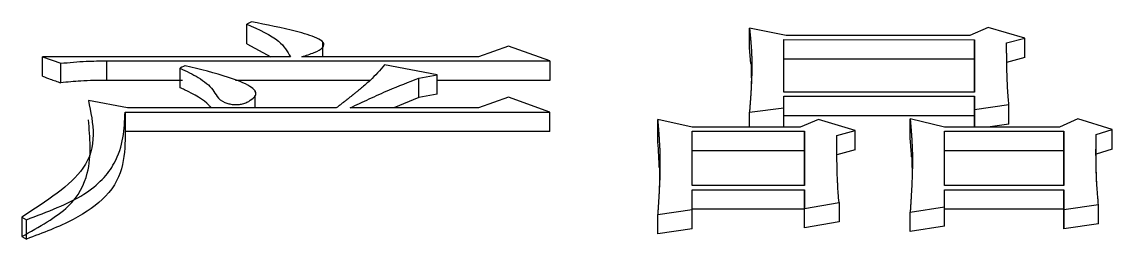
# Model space of a CAD drawing. Header units: millimetres. Extents: x 2371 to 4515, y 843 to 2359.
# Drawn here: x 2883.76 to 2888.9, y 2138.18 to 2139.2 of the extents above; entities that cross this region are included whole.
import ezdxf

# ---------------------------------------------------------------- set-up
doc = ezdxf.new("R2010")
doc.units = ezdxf.units.MM

msp = doc.modelspace()

# ---------------------------------------------------------------- linework, layer by layer
at = {"color": 7, "linetype": 'Continuous', "lineweight": 25}
for p, q in [((2884.8399, 2139.1992), (2884.8182, 2139.1878)), ((2884.8182, 2139.0957), (2884.8182, 2139.1878)), ((2887.1873, 2139.0766), (2887.1873, 2139.1688)), ((2887.3603, 2139.1345), (2887.1873, 2139.1688)), ((2888.3123, 2139.1725), (2888.2257, 2139.1344)), ((2888.4853, 2139.123), (2888.3123, 2139.1725)), ((2884.8182, 2139.0957), (2884.9323, 2139.0349)), ((2885.1768, 2139.0349), (2885.1768, 2139.1052)), ((2887.3495, 2139.1154), (2888.2474, 2139.1153)), ((2888.2257, 2139.1344), (2887.3603, 2139.1345)), ((2888.2474, 2139.0233), (2888.2474, 2139.1153)), ((2888.3988, 2139.1), (2888.4853, 2139.123)), ((2888.4853, 2139.0309), (2888.4853, 2139.123)), ((2886.0514, 2139.0848), (2885.9108, 2139.0349)), ((2886.2462, 2139.0156), (2886.0514, 2139.0848)), ((2887.193, 2139.0032), (2887.1873, 2139.0766)), ((2883.8555, 2138.943), (2883.8555, 2139.035)), ((2883.8555, 2139.035), (2883.9421, 2139.0042)), ((2885.0238, 2139.0349), (2883.8555, 2139.035)), ((2883.9421, 2138.9122), (2883.9421, 2139.0042)), ((2884.1584, 2138.9238), (2884.1584, 2139.0157)), ((2884.1584, 2139.0157), (2886.2462, 2139.0156)), ((2885.9108, 2139.0349), (2885.0779, 2139.0349)), ((2885.7161, 2138.95), (2885.4673, 2138.9964)), ((2886.2462, 2139.0156), (2886.2462, 2138.9237)), ((2888.2474, 2139.0233), (2887.3495, 2139.0233)), ((2888.4853, 2139.0309), (2888.3988, 2139.008)), ((2884.5046, 2138.8891), (2884.5046, 2138.981)), ((2885.6296, 2138.9345), (2885.7161, 2138.95)), ((2885.7161, 2138.8582), (2885.7161, 2138.95)), ((2884.5155, 2138.9238), (2884.1584, 2138.9238)), ((2885.3995, 2138.9237), (2884.7655, 2138.9237)), ((2885.6296, 2138.8427), (2885.6296, 2138.9345)), ((2886.2462, 2138.9237), (2885.7161, 2138.9237)), ((2884.8586, 2138.8678), (2884.8586, 2138.8725)), ((2884.8586, 2138.7943), (2884.8586, 2138.8538)), ((2885.6296, 2138.8427), (2885.5115, 2138.7943)), ((2885.7161, 2138.8582), (2885.6296, 2138.8427)), ((2886.0515, 2138.8451), (2885.9108, 2138.7943)), ((2886.2462, 2138.7747), (2886.0515, 2138.8451)), ((2888.2474, 2138.8684), (2887.3495, 2138.8685)), ((2887.3495, 2138.7942), (2887.3495, 2138.849)), ((2887.3495, 2138.849), (2888.2474, 2138.8489)), ((2888.2474, 2138.8489), (2888.2474, 2138.7864)), ((2888.2474, 2138.7572), (2888.2474, 2138.8489)), ((2884.2558, 2138.7943), (2884.072, 2138.8295)), ((2885.2402, 2138.7943), (2884.2558, 2138.7943)), ((2885.9108, 2138.7943), (2885.3051, 2138.7943)), ((2887.1873, 2138.7747), (2887.3495, 2138.7942)), ((2887.3495, 2138.7039), (2887.3495, 2138.7942)), ((2888.2474, 2138.7864), (2888.4096, 2138.8099)), ((2888.2474, 2138.7864), (2888.2474, 2138.7038)), ((2888.4096, 2138.7182), (2888.4096, 2138.8099)), ((2884.2449, 2138.7747), (2884.2449, 2138.6831)), ((2884.2449, 2138.7747), (2886.2462, 2138.7747)), ((2886.2462, 2138.6831), (2886.2462, 2138.7747)), ((2886.7546, 2138.6477), (2886.7546, 2138.7393)), ((2886.9168, 2138.7039), (2886.7546, 2138.7393)), ((2887.1873, 2138.7039), (2887.1873, 2138.7747)), ((2888.2474, 2138.7572), (2887.3495, 2138.7572)), ((2887.5118, 2138.7393), (2887.4253, 2138.7039)), ((2887.6849, 2138.6881), (2887.5118, 2138.7393)), ((2887.9445, 2138.6516), (2887.9445, 2138.7432)), ((2888.1067, 2138.7038), (2887.9445, 2138.7432)), ((2888.2474, 2138.7038), (2888.2474, 2138.7572)), ((2888.7341, 2138.7432), (2888.6476, 2138.7038)), ((2888.8964, 2138.692), (2888.7341, 2138.7432)), ((2886.2462, 2138.6831), (2884.2449, 2138.6831)), ((2887.4253, 2138.7039), (2886.9168, 2138.7039)), ((2886.9168, 2138.6842), (2887.4469, 2138.6841)), ((2886.9168, 2138.4291), (2886.9168, 2138.6842)), ((2887.4469, 2138.6841), (2887.4469, 2138.4291)), ((2887.4469, 2138.5926), (2887.4469, 2138.6841)), ((2887.5983, 2138.6644), (2887.6849, 2138.6881)), ((2887.6849, 2138.5966), (2887.6849, 2138.6881)), ((2888.6476, 2138.7038), (2888.1067, 2138.7038)), ((2888.1067, 2138.6841), (2888.6692, 2138.6841)), ((2888.1067, 2138.4291), (2888.1067, 2138.6841)), ((2888.4096, 2138.7182), (2888.3103, 2138.7038)), ((2888.6692, 2138.6841), (2888.6692, 2138.4291)), ((2888.6692, 2138.5926), (2888.6692, 2138.6841)), ((2888.8207, 2138.6683), (2888.8964, 2138.692)), ((2888.8964, 2138.6005), (2888.8964, 2138.692)), ((2888.8207, 2138.5768), (2888.8207, 2138.6683)), ((2887.4469, 2138.5926), (2886.9168, 2138.5926)), ((2887.4469, 2138.4291), (2887.4469, 2138.5926)), ((2887.6849, 2138.5966), (2887.5983, 2138.5729)), ((2888.6692, 2138.5926), (2888.1067, 2138.5926)), ((2888.6692, 2138.4291), (2888.6692, 2138.5926)), ((2888.8964, 2138.6005), (2888.8207, 2138.5768)), ((2887.4469, 2138.4291), (2886.9168, 2138.4291)), ((2888.6692, 2138.4291), (2888.1067, 2138.4291)), ((2886.9168, 2138.409), (2887.4469, 2138.409)), ((2886.9168, 2138.3161), (2886.9168, 2138.409)), ((2887.4469, 2138.409), (2887.4469, 2138.3201)), ((2887.4469, 2138.3178), (2887.4469, 2138.409)), ((2888.1068, 2138.3282), (2888.1067, 2138.409)), ((2888.1067, 2138.409), (2888.6692, 2138.409)), ((2888.6692, 2138.3178), (2888.6692, 2138.409)), ((2888.6692, 2138.409), (2888.6693, 2138.316)), ((2887.4469, 2138.3201), (2887.6092, 2138.3485)), ((2887.4469, 2138.2291), (2887.4469, 2138.3201)), ((2887.6092, 2138.3485), (2887.6092, 2138.2574)), ((2887.9445, 2138.3039), (2888.1068, 2138.3282)), ((2888.1067, 2138.2372), (2888.1068, 2138.3282)), ((2888.6693, 2138.316), (2888.8315, 2138.3403)), ((2888.8315, 2138.2493), (2888.8315, 2138.3403)), ((2883.7582, 2138.2796), (2883.7582, 2138.1887)), ((2883.7582, 2138.2796), (2883.7798, 2138.2675)), ((2883.7798, 2138.1765), (2883.7798, 2138.2675)), ((2886.7546, 2138.2918), (2886.9168, 2138.3161)), ((2886.7546, 2138.2008), (2886.7546, 2138.2918)), ((2887.4469, 2138.3178), (2886.9168, 2138.3179)), ((2886.9168, 2138.2251), (2886.9168, 2138.3161)), ((2887.4469, 2138.2291), (2887.4469, 2138.3178)), ((2887.9445, 2138.2129), (2887.9445, 2138.3039)), ((2888.6692, 2138.3178), (2888.1067, 2138.3178)), ((2888.6692, 2138.225), (2888.6692, 2138.3178)), ((2888.6693, 2138.316), (2888.6692, 2138.225)), ((2886.9168, 2138.2251), (2886.7546, 2138.2008)), ((2887.6092, 2138.2574), (2887.4469, 2138.2291)), ((2888.1067, 2138.2372), (2887.9445, 2138.2129)), ((2888.8315, 2138.2493), (2888.6692, 2138.225)), ((2883.7582, 2138.1887), (2883.7798, 2138.1765))]:
    msp.add_line(p, q, dxfattribs=at)
at = {"color": 7, "linetype": 'Continuous', "lineweight": 25, "flags": 128}
msp.add_lwpolyline([(2884.5262, 2138.9926), (2884.5207, 2138.9896), (2884.5127, 2138.9853), (2884.5046, 2138.981)], dxfattribs=at)
at = {"color": 7, "linetype": 'Continuous', "lineweight": 25}
for points, knots in [([(2885.0779, 2139.0349), (2885.0981, 2139.0412), (2885.1379, 2139.0534), (2885.1746, 2139.0734), (2885.1837, 2139.0908), (2885.1789, 2139.1066), (2885.1364, 2139.1303), (2885.0225, 2139.1642), (2884.9125, 2139.1853), (2884.8399, 2139.1992)], [0, 0, 0, 0, 0.120783, 0.237942, 0.284243, 0.33082, 0.424981, 0.62081, 1, 1, 1, 1]), ([(2884.8182, 2139.1878), (2884.8753, 2139.1627), (2884.9763, 2139.1182), (2885.0094, 2139.0602), (2885.0238, 2139.0349)], [0, 0, 0, 0, 0.565391, 1, 1, 1, 1]), ([(2887.1873, 2139.1688), (2887.1875, 2139.166), (2887.1881, 2139.1605), (2887.1888, 2139.1537), (2887.1895, 2139.1468), (2887.19, 2139.1413), (2887.1907, 2139.1344), (2887.1912, 2139.1289), (2887.1918, 2139.1221), (2887.1923, 2139.1165), (2887.193, 2139.1097), (2887.1934, 2139.1041), (2887.194, 2139.0973), (2887.1944, 2139.0917), (2887.1949, 2139.0848), (2887.1953, 2139.0793), (2887.1958, 2139.0724), (2887.1961, 2139.0669), (2887.1965, 2139.06), (2887.1968, 2139.0544), (2887.197, 2139.0489), (2887.1973, 2139.0433), (2887.1975, 2139.0378), (2887.1977, 2139.0309), (2887.1978, 2139.0253), (2887.198, 2139.0184), (2887.1981, 2139.0128), (2887.1982, 2139.0059), (2887.1982, 2139.0003), (2887.1982, 2138.9934), (2887.1982, 2138.9878), (2887.1981, 2138.9808), (2887.198, 2138.9655), (2887.1975, 2138.946), (2887.1968, 2138.9264), (2887.1963, 2138.9152), (2887.196, 2138.9082), (2887.1957, 2138.9012), (2887.1954, 2138.8956), (2887.195, 2138.8886), (2887.1947, 2138.883), (2887.1943, 2138.876), (2887.194, 2138.8704), (2887.1935, 2138.8634), (2887.1932, 2138.8578), (2887.1927, 2138.8507), (2887.1923, 2138.8451), (2887.1919, 2138.8381), (2887.1915, 2138.8325), (2887.1911, 2138.8268), (2887.1907, 2138.8212), (2887.1903, 2138.8155), (2887.1898, 2138.8085), (2887.1894, 2138.8029), (2887.1888, 2138.7958), (2887.1884, 2138.7902), (2887.1879, 2138.7826), (2887.1875, 2138.7779), (2887.1873, 2138.7747)], [0, 0, 0, 0, 0.021203, 0.042406, 0.053008, 0.074211, 0.084813, 0.106016, 0.116618, 0.137821, 0.148423, 0.169626, 0.180228, 0.201431, 0.212032, 0.233236, 0.243837, 0.265041, 0.275642, 0.296845, 0.307447, 0.318049, 0.339252, 0.349854, 0.371057, 0.381659, 0.402862, 0.413463, 0.434667, 0.445268, 0.466472, 0.477073, 0.498276, 0.58309, 0.625497, 0.6467, 0.667903, 0.678505, 0.699708, 0.71031, 0.731513, 0.742115, 0.763318, 0.773919, 0.795123, 0.805724, 0.826928, 0.837529, 0.858732, 0.869334, 0.879936, 0.901139, 0.911741, 0.932944, 0.943545, 0.964749, 0.97535, 1, 1, 1, 1]), ([(2887.3495, 2138.8685), (2887.3495, 2138.9099), (2887.3495, 2138.9928), (2887.3495, 2139.0745), (2887.3495, 2139.1154)], [0, 0, 0, 0, 0.499996, 1, 1, 1, 1]), ([(2888.2474, 2139.1153), (2888.2474, 2139.0745), (2888.2474, 2138.9928), (2888.2474, 2138.9099), (2888.2474, 2138.8684)], [0, 0, 0, 0, 0.499996, 1, 1, 1, 1]), ([(2888.4096, 2138.8099), (2888.4085, 2138.8212), (2888.4071, 2138.8354), (2888.4058, 2138.8524), (2888.4052, 2138.8609), (2888.4041, 2138.8778), (2888.4024, 2138.9145), (2888.4007, 2138.9539), (2888.4001, 2138.9848), (2888.3999, 2138.9946), (2888.3998, 2139.0002), (2888.3998, 2139.0044), (2888.3997, 2139.0086), (2888.3996, 2139.0128), (2888.3996, 2139.017), (2888.3995, 2139.0211), (2888.3995, 2139.0253), (2888.3994, 2139.0295), (2888.3993, 2139.0337), (2888.3993, 2139.0379), (2888.3992, 2139.0435), (2888.3992, 2139.0491), (2888.3991, 2139.0546), (2888.3991, 2139.0588), (2888.3991, 2139.0623), (2888.3991, 2139.0651), (2888.399, 2139.0672), (2888.399, 2139.0693), (2888.399, 2139.0714), (2888.399, 2139.0741), (2888.399, 2139.0769), (2888.3989, 2139.0797), (2888.3989, 2139.0818), (2888.3989, 2139.0839), (2888.3989, 2139.086), (2888.3989, 2139.0881), (2888.3989, 2139.0901), (2888.3989, 2139.0922), (2888.3988, 2139.0943), (2888.3988, 2139.0969), (2888.3988, 2139.0988), (2888.3988, 2139.1)], [0, 0, 0, 0, 0.11615, 0.145188, 0.174226, 0.203263, 0.319414, 0.551716, 0.609791, 0.638828, 0.653347, 0.667866, 0.682385, 0.696903, 0.711422, 0.725941, 0.74046, 0.754979, 0.769497, 0.784016, 0.798535, 0.827572, 0.842091, 0.85661, 0.871129, 0.878388, 0.885648, 0.892907, 0.900166, 0.907426, 0.921944, 0.929204, 0.936463, 0.943723, 0.950982, 0.958241, 0.965501, 0.97276, 0.98002, 0.987279, 1, 1, 1, 1]), ([(2883.9421, 2139.0042), (2883.9818, 2139.008), (2884.053, 2139.0148), (2884.1261, 2139.0154), (2884.1584, 2139.0157)], [0, 0, 0, 0, 0.558835, 1, 1, 1, 1]), ([(2884.5047, 2138.981), (2884.534, 2138.9668), (2884.5975, 2138.9361), (2884.667, 2138.8817), (2884.6802, 2138.8322), (2884.7324, 2138.8133), (2884.7548, 2138.8099), (2884.778, 2138.8096), (2884.8009, 2138.8133), (2884.8264, 2138.8232), (2884.8475, 2138.838), (2884.8638, 2138.8563), (2884.8591, 2138.8763), (2884.8222, 2138.9066), (2884.7088, 2138.9479), (2884.5981, 2138.9757), (2884.527, 2138.9924), (2884.5262, 2138.9926)], [0, 0, 0, 0, 0.117809, 0.254848, 0.391031, 0.410857, 0.430654, 0.450876, 0.468611, 0.491916, 0.540003, 0.576761, 0.613939, 0.66464, 0.78945, 0.997759, 1, 1, 1, 1]), ([(2885.4673, 2138.9964), (2885.4461, 2138.9718), (2885.4142, 2138.9351), (2885.3707, 2138.8982), (2885.3531, 2138.8835), (2885.3461, 2138.8777), (2885.3389, 2138.8718), (2885.3326, 2138.8667), (2885.3281, 2138.863), (2885.3245, 2138.8601), (2885.3208, 2138.8572), (2885.3172, 2138.8543), (2885.3135, 2138.8514), (2885.3089, 2138.8477), (2885.3052, 2138.8448), (2885.3015, 2138.8419), (2885.2978, 2138.839), (2885.2941, 2138.8361), (2885.2895, 2138.8325), (2885.2857, 2138.8296), (2885.2811, 2138.8259), (2885.2773, 2138.823), (2885.2736, 2138.8201), (2885.2698, 2138.8172), (2885.2661, 2138.8143), (2885.2614, 2138.8107), (2885.2576, 2138.8078), (2885.2529, 2138.8042), (2885.2492, 2138.8012), (2885.2446, 2138.7977), (2885.2419, 2138.7956), (2885.2402, 2138.7943)], [0, 0, 0, 0, 0.353012, 0.528911, 0.550896, 0.572881, 0.61685, 0.638835, 0.649827, 0.671812, 0.682805, 0.693797, 0.715782, 0.726774, 0.748759, 0.759751, 0.770744, 0.792728, 0.803721, 0.825705, 0.836698, 0.858683, 0.869675, 0.880667, 0.902652, 0.913644, 0.935629, 0.946622, 0.968606, 0.979599, 1, 1, 1, 1]), ([(2887.1938, 2139.0075), (2887.1947, 2138.9842), (2887.1966, 2138.9352), (2887.1957, 2138.9066), (2887.1952, 2138.8916)], [0, 0, 0, 0, 0.475906, 1, 1, 1, 1]), ([(2888.2474, 2138.8684), (2888.2474, 2138.8791), (2888.2474, 2138.9312), (2888.2474, 2138.9825), (2888.2474, 2139.0233)], [0, 0, 0, 0, 0.205958, 1, 1, 1, 1]), ([(2883.8555, 2138.943), (2883.8679, 2138.9386), (2883.8885, 2138.9313), (2883.9173, 2138.921), (2883.9338, 2138.9152), (2883.9421, 2138.9122)], [0, 0, 0, 0, 0.4286101, 0.7143044, 1, 1, 1, 1]), ([(2884.1584, 2138.9238), (2884.1173, 2138.9233), (2884.0441, 2138.9225), (2883.9732, 2138.9154), (2883.9421, 2138.9122)], [0, 0, 0, 0, 0.561086, 1, 1, 1, 1]), ([(2884.651, 2138.7943), (2884.6477, 2138.7982), (2884.6212, 2138.8297), (2884.5656, 2138.8609), (2884.5116, 2138.8859), (2884.5047, 2138.8891)], [0, 0, 0, 0, 0.110635, 0.886447, 1, 1, 1, 1]), ([(2885.3051, 2138.7943), (2885.335, 2138.8084), (2885.395, 2138.8366), (2885.5004, 2138.8844), (2885.5815, 2138.9159), (2885.6296, 2138.9345)], [0, 0, 0, 0, 0.28957, 0.579171, 1, 1, 1, 1]), ([(2884.072, 2138.8295), (2884.0945, 2138.7203), (2884.1351, 2138.5242), (2883.8739, 2138.3547), (2883.7582, 2138.2796)], [0, 0, 0, 0, 0.55707, 1, 1, 1, 1]), ([(2883.7582, 2138.1887), (2883.8399, 2138.2341), (2884.0015, 2138.3238), (2884.0931, 2138.519), (2884.08, 2138.6548), (2884.072, 2138.7378)], [0, 0, 0, 0, 0.284866, 0.563033, 1, 1, 1, 1]), ([(2883.7798, 2138.2675), (2883.8786, 2138.305), (2884.0729, 2138.3789), (2884.2353, 2138.5619), (2884.2413, 2138.6941), (2884.2449, 2138.7747)], [0, 0, 0, 0, 0.287817, 0.565935, 1, 1, 1, 1]), ([(2886.7546, 2138.7393), (2886.7547, 2138.7377), (2886.755, 2138.7344), (2886.7554, 2138.7295), (2886.7558, 2138.7245), (2886.7562, 2138.7196), (2886.7566, 2138.7146), (2886.757, 2138.7097), (2886.7574, 2138.7048), (2886.7578, 2138.6998), (2886.7581, 2138.6949), (2886.7585, 2138.6899), (2886.7589, 2138.685), (2886.7593, 2138.68), (2886.7596, 2138.6759), (2886.7599, 2138.6718), (2886.7602, 2138.6676), (2886.7605, 2138.6627), (2886.761, 2138.6561), (2886.7614, 2138.6494), (2886.7619, 2138.6412), (2886.7624, 2138.6329), (2886.763, 2138.6229), (2886.7635, 2138.613), (2886.764, 2138.603), (2886.7644, 2138.5931), (2886.7647, 2138.5831), (2886.7649, 2138.5748), (2886.7651, 2138.5664), (2886.7653, 2138.5581), (2886.7654, 2138.5481), (2886.7655, 2138.5381), (2886.7655, 2138.5281), (2886.7654, 2138.508), (2886.7648, 2138.4779), (2886.7637, 2138.4477), (2886.7627, 2138.4242), (2886.762, 2138.4107), (2886.7612, 2138.3972), (2886.7607, 2138.3871), (2886.7602, 2138.3787), (2886.7598, 2138.372), (2886.7595, 2138.3677), (2886.7593, 2138.3635), (2886.759, 2138.3593), (2886.7587, 2138.3542), (2886.7584, 2138.3491), (2886.7581, 2138.3449), (2886.7578, 2138.3407), (2886.7576, 2138.3365), (2886.7572, 2138.3314), (2886.7569, 2138.3272), (2886.7567, 2138.3238), (2886.7566, 2138.3212), (2886.7564, 2138.3187), (2886.7562, 2138.3161), (2886.7561, 2138.3136), (2886.7559, 2138.3111), (2886.7557, 2138.3085), (2886.7555, 2138.306), (2886.7554, 2138.3039), (2886.7553, 2138.3017), (2886.7551, 2138.2996), (2886.7549, 2138.297), (2886.7548, 2138.2944), (2886.7547, 2138.2926), (2886.7546, 2138.2918)], [0, 0, 0, 0, 0.011199, 0.022398, 0.033596, 0.044795, 0.055994, 0.067193, 0.078392, 0.089591, 0.100789, 0.111988, 0.123187, 0.134386, 0.145585, 0.151184, 0.162383, 0.173582, 0.184781, 0.207178, 0.218377, 0.240775, 0.263172, 0.28557, 0.307968, 0.330365, 0.352763, 0.375161, 0.38636, 0.408757, 0.431155, 0.453553, 0.47595, 0.498348, 0.587939, 0.67753, 0.699928, 0.744723, 0.767121, 0.789519, 0.811916, 0.823115, 0.834314, 0.839913, 0.851112, 0.862311, 0.87351, 0.884709, 0.890308, 0.901507, 0.912706, 0.923905, 0.929504, 0.935103, 0.940703, 0.946302, 0.951902, 0.957501, 0.9631, 0.9687, 0.974299, 0.977099, 0.982698, 0.988298, 0.994149, 1, 1, 1, 1]), ([(2887.9445, 2138.7432), (2887.9447, 2138.7411), (2887.9449, 2138.738), (2887.9453, 2138.7337), (2887.9456, 2138.7306), (2887.9458, 2138.7274), (2887.9461, 2138.7243), (2887.9464, 2138.7211), (2887.9466, 2138.7179), (2887.9469, 2138.7148), (2887.9471, 2138.7116), (2887.9474, 2138.7084), (2887.9477, 2138.7053), (2887.9479, 2138.7021), (2887.9482, 2138.6989), (2887.9485, 2138.6947), (2887.9488, 2138.6905), (2887.9492, 2138.6862), (2887.9494, 2138.6831), (2887.9496, 2138.6799), (2887.9499, 2138.6767), (2887.9501, 2138.6735), (2887.9503, 2138.6704), (2887.9506, 2138.6672), (2887.9508, 2138.664), (2887.951, 2138.6608), (2887.9512, 2138.6576), (2887.9514, 2138.6545), (2887.9517, 2138.6502), (2887.952, 2138.646), (2887.9522, 2138.6417), (2887.9524, 2138.6385), (2887.9528, 2138.6322), (2887.9535, 2138.6184), (2887.9541, 2138.6013), (2887.9546, 2138.5864), (2887.9547, 2138.579), (2887.9548, 2138.5747), (2887.9548, 2138.5715), (2887.9549, 2138.5683), (2887.9549, 2138.5651), (2887.955, 2138.5619), (2887.955, 2138.5587), (2887.955, 2138.5555), (2887.955, 2138.5512), (2887.955, 2138.5469), (2887.955, 2138.5427), (2887.955, 2138.5394), (2887.955, 2138.5362), (2887.955, 2138.533), (2887.955, 2138.5298), (2887.9549, 2138.5266), (2887.9549, 2138.5234), (2887.9549, 2138.5202), (2887.9548, 2138.517), (2887.9548, 2138.5138), (2887.9547, 2138.5105), (2887.9546, 2138.5073), (2887.9546, 2138.5041), (2887.9545, 2138.5009), (2887.9544, 2138.4966), (2887.9543, 2138.4923), (2887.9542, 2138.488), (2887.9541, 2138.4848), (2887.954, 2138.4816), (2887.9539, 2138.4784), (2887.9538, 2138.4751), (2887.9536, 2138.4687), (2887.9531, 2138.4547), (2887.9523, 2138.4375), (2887.9516, 2138.4224), (2887.9512, 2138.4149), (2887.951, 2138.4105), (2887.9508, 2138.4073), (2887.9506, 2138.4041), (2887.9505, 2138.4008), (2887.9503, 2138.3976), (2887.95, 2138.3933), (2887.9498, 2138.3889), (2887.9495, 2138.3846), (2887.9494, 2138.3814), (2887.9492, 2138.3781), (2887.949, 2138.3749), (2887.9488, 2138.3716), (2887.9486, 2138.3684), (2887.9484, 2138.3651), (2887.9482, 2138.3619), (2887.948, 2138.3587), (2887.9478, 2138.3554), (2887.9476, 2138.3522), (2887.9473, 2138.3478), (2887.947, 2138.3435), (2887.9468, 2138.3392), (2887.9466, 2138.3359), (2887.9463, 2138.3326), (2887.9461, 2138.3294), (2887.9459, 2138.3261), (2887.9457, 2138.3229), (2887.9455, 2138.3196), (2887.9453, 2138.3164), (2887.9451, 2138.3131), (2887.9448, 2138.309), (2887.9446, 2138.3059), (2887.9445, 2138.3039)], [0, 0, 0, 0, 0.014617, 0.021926, 0.029235, 0.036543, 0.043852, 0.051161, 0.058469, 0.065778, 0.073086, 0.080395, 0.087704, 0.095012, 0.102321, 0.10963, 0.124247, 0.131556, 0.138864, 0.146173, 0.153482, 0.16079, 0.168099, 0.175407, 0.182716, 0.190025, 0.197333, 0.204642, 0.211951, 0.226568, 0.233877, 0.241185, 0.248494, 0.277729, 0.336198, 0.365433, 0.38005, 0.387359, 0.394667, 0.401976, 0.409284, 0.416593, 0.423902, 0.43121, 0.438519, 0.453136, 0.460445, 0.467754, 0.475062, 0.482371, 0.48968, 0.496988, 0.504297, 0.511606, 0.518914, 0.526223, 0.533531, 0.54084, 0.548149, 0.555457, 0.562766, 0.577383, 0.584692, 0.592001, 0.599309, 0.606618, 0.613927, 0.621235, 0.65047, 0.708939, 0.738174, 0.752791, 0.7601, 0.767408, 0.774717, 0.782026, 0.789334, 0.796643, 0.81126, 0.818569, 0.825877, 0.833186, 0.840495, 0.847803, 0.855112, 0.862421, 0.869729, 0.877038, 0.884347, 0.891655, 0.898964, 0.913581, 0.92089, 0.928198, 0.935507, 0.942816, 0.950124, 0.957433, 0.964742, 0.97205, 0.979359, 0.986668, 1, 1, 1, 1]), ([(2884.2449, 2138.6831), (2884.2443, 2138.5784), (2884.2433, 2138.4317), (2884.0101, 2138.2635), (2883.8572, 2138.2057), (2883.7798, 2138.1765)], [0, 0, 0, 0, 0.551532, 0.772844, 1, 1, 1, 1]), ([(2886.7623, 2138.513), (2886.7622, 2138.5163), (2886.7607, 2138.5616), (2886.7575, 2138.6063), (2886.7546, 2138.6477)], [0, 0, 0, 0, 0.073846, 1, 1, 1, 1]), ([(2887.6092, 2138.3485), (2887.6077, 2138.3634), (2887.6054, 2138.3858), (2887.6039, 2138.4119), (2887.6033, 2138.4249), (2887.6028, 2138.4379), (2887.601, 2138.4769), (2887.5999, 2138.5158), (2887.5994, 2138.549), (2887.5993, 2138.5545), (2887.5992, 2138.5601), (2887.5991, 2138.5656), (2887.5991, 2138.5702), (2887.599, 2138.5748), (2887.599, 2138.5794), (2887.5989, 2138.5849), (2887.5988, 2138.5904), (2887.5988, 2138.595), (2887.5988, 2138.5996), (2887.5987, 2138.6042), (2887.5987, 2138.6097), (2887.5986, 2138.6143), (2887.5986, 2138.6189), (2887.5986, 2138.6235), (2887.5985, 2138.6281), (2887.5985, 2138.6317), (2887.5985, 2138.6345), (2887.5985, 2138.6372), (2887.5985, 2138.6395), (2887.5985, 2138.6418), (2887.5984, 2138.6441), (2887.5984, 2138.6468), (2887.5984, 2138.6491), (2887.5984, 2138.6514), (2887.5984, 2138.6537), (2887.5984, 2138.6565), (2887.5984, 2138.6587), (2887.5983, 2138.6614), (2887.5983, 2138.6631), (2887.5983, 2138.6644)], [0, 0, 0, 0, 0.14049, 0.210735, 0.245858, 0.263419, 0.333664, 0.614647, 0.632209, 0.64977, 0.667331, 0.684892, 0.702453, 0.711234, 0.728795, 0.746356, 0.763917, 0.781479, 0.790259, 0.80782, 0.825382, 0.842943, 0.851723, 0.869285, 0.886846, 0.895626, 0.904407, 0.913188, 0.921968, 0.926358, 0.935139, 0.94392, 0.9527, 0.957091, 0.965871, 0.974652, 0.983432, 0.987823, 1, 1, 1, 1]), ([(2887.9515, 2138.5617), (2887.9514, 2138.5635), (2887.9512, 2138.5675), (2887.9507, 2138.5735), (2887.9503, 2138.5799), (2887.9498, 2138.5862), (2887.9493, 2138.5926), (2887.9488, 2138.5989), (2887.9483, 2138.6053), (2887.9477, 2138.6137), (2887.947, 2138.6222), (2887.9463, 2138.6306), (2887.9457, 2138.6369), (2887.9451, 2138.644), (2887.9447, 2138.6488), (2887.9445, 2138.6516)], [0, 0, 0, 0, 0.061211, 0.1316742, 0.2021374, 0.2726006, 0.3430639, 0.4135271, 0.4839903, 0.5544535, 0.6953799, 0.7658432, 0.8363064, 0.9067696, 1, 1, 1, 1]), ([(2888.8315, 2138.3403), (2888.8312, 2138.344), (2888.8306, 2138.3514), (2888.8296, 2138.3625), (2888.8287, 2138.3735), (2888.8278, 2138.3846), (2888.8269, 2138.3956), (2888.8261, 2138.4067), (2888.8245, 2138.4287), (2888.8229, 2138.4544), (2888.8218, 2138.48), (2888.8214, 2138.4928), (2888.8211, 2138.5019), (2888.8209, 2138.5111), (2888.8206, 2138.522), (2888.8204, 2138.5329), (2888.8203, 2138.5439), (2888.8202, 2138.5548), (2888.8201, 2138.5657), (2888.8201, 2138.5748), (2888.8201, 2138.5839), (2888.8201, 2138.593), (2888.8201, 2138.602), (2888.8202, 2138.6093), (2888.8202, 2138.6147), (2888.8202, 2138.6202), (2888.8203, 2138.6256), (2888.8203, 2138.631), (2888.8204, 2138.6364), (2888.8204, 2138.6419), (2888.8205, 2138.6473), (2888.8205, 2138.6518), (2888.8206, 2138.6554), (2888.8206, 2138.6577), (2888.8206, 2138.6599), (2888.8206, 2138.6622), (2888.8207, 2138.6651), (2888.8207, 2138.6672), (2888.8207, 2138.6683)], [0, 0, 0, 0, 0.033402, 0.066804, 0.100206, 0.133609, 0.167011, 0.200413, 0.233815, 0.367425, 0.43423, 0.467632, 0.484333, 0.517735, 0.551137, 0.584539, 0.617941, 0.651344, 0.684746, 0.718148, 0.734849, 0.768251, 0.801653, 0.818354, 0.835056, 0.851757, 0.868458, 0.885159, 0.90186, 0.918561, 0.935262, 0.951963, 0.960314, 0.968664, 0.972839, 0.98119, 0.989541, 1, 1, 1, 1]), ([(2888.8239, 2138.4392), (2888.8234, 2138.4493), (2888.8221, 2138.477), (2888.8208, 2138.5262), (2888.8206, 2138.5679), (2888.8206, 2138.5781), (2888.8206, 2138.5805)], [0, 0, 0, 0, 0.228625, 0.628468, 0.911282, 1, 1, 1, 1]), ([(2887.9516, 2138.5603), (2887.9517, 2138.559), (2887.9519, 2138.5538), (2887.9536, 2138.5048), (2887.9535, 2138.4734), (2887.9532, 2138.4604), (2887.9532, 2138.4573), (2887.9532, 2138.4574), (2887.9532, 2138.4575)], [0, 0, 0, 0, 0.1184286, 0.503621, 0.8179989, 0.9258512, 0.9763469, 1, 1, 1, 1]), ([(2886.7621, 2138.5206), (2886.7626, 2138.5027), (2886.7639, 2138.4578), (2886.7625, 2138.4254), (2886.7617, 2138.406)], [0, 0, 0, 0, 0.3993441, 1, 1, 1, 1])]:
    msp.add_open_spline(points, degree=3, knots=knots, dxfattribs=at)

doc.saveas('drawing.dxf')
